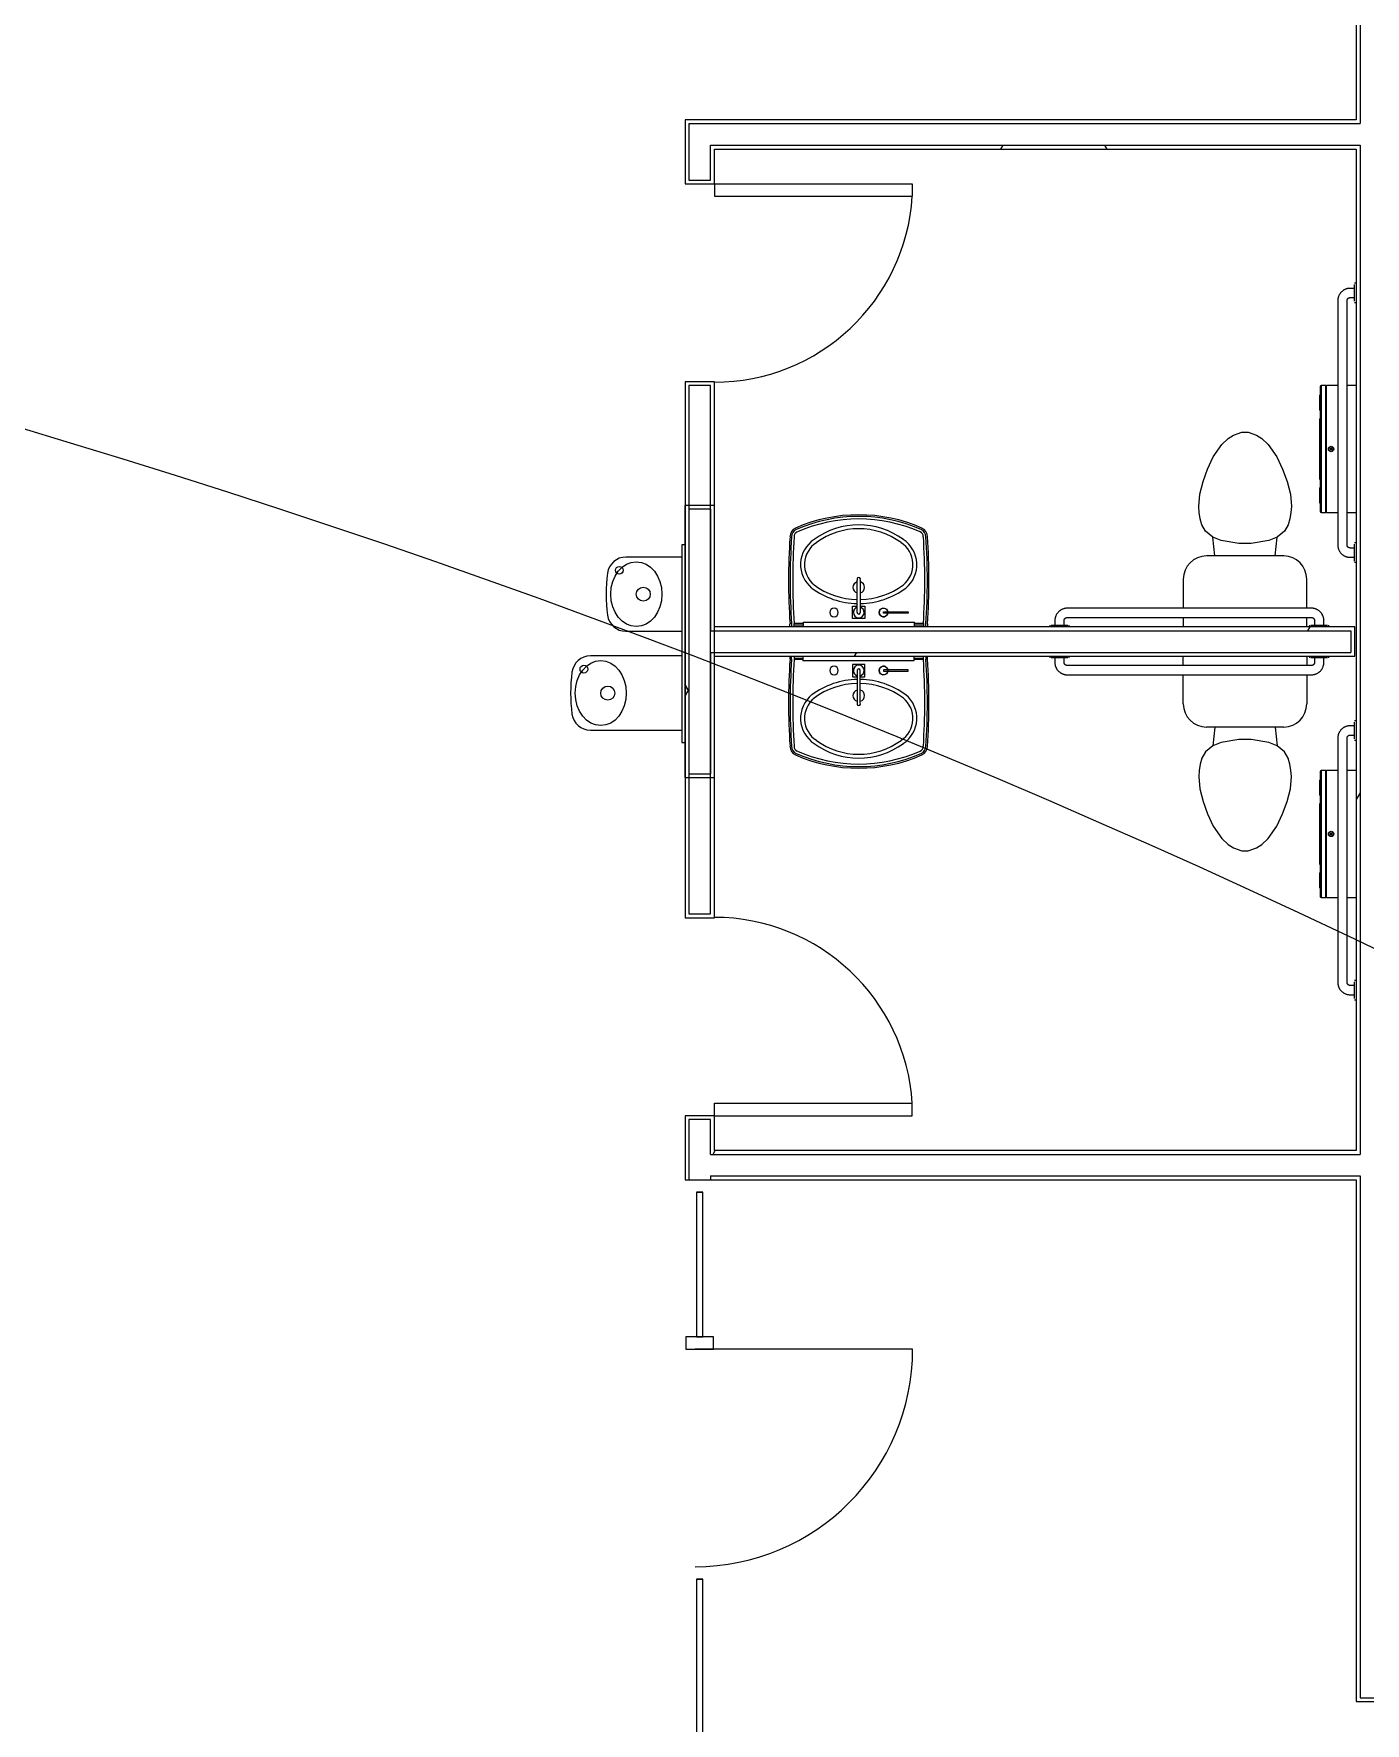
# Model space of a CAD drawing. Header units: inches. Extents: x 20008 to 27263, y -26025 to -19005.
# Drawn here: x 24027.6 to 24243, y -22775.6 to -22502.3 of the extents above; entities that cross this region are included whole.
import ezdxf

# ---------------------------------------------------------------- set-up
doc = ezdxf.new("R2010")
doc.units = ezdxf.units.IN
doc.header["$MEASUREMENT"] = 0
for name, color, linetype, lineweight in [('A-DOOR', 31, 'Continuous', 9), ('A-GLAZ-CURT', 52, 'Continuous', 9), ('A-GLAZ-CWMG', 51, 'Continuous', 9), ('A-WALL', 113, 'Continuous', 9), ('A-WALL-PATT', 111, 'Continuous', 25), ('G-ANNO-TEXT', 231, 'Continuous', 9), ('I-WALL', 2, 'Continuous', 9), ('P-SANR-FIXT', 6, 'Continuous', 9), ('Q-SPCQ', 91, 'Continuous', 9)]:
    doc.layers.add(name, color=color, linetype=linetype, lineweight=lineweight)
pattern_1 = [(0, (0, 0), (81.92, 20.48), [3.379, -58.061, 3.379, -58.061, -327.68]), (0, (0, 0), (81.92, 20.48), [-122.88, 3.379, -119.501, 3.379, -58.061, -143.36]), (0, (0, 0), (81.92, 20.48), [-307.2, 3.379, -37.581, 3.379, -99.021]), (120, (30.72, 10.24), (-58.6962, 60.704801), [3.379, -58.061, 3.379, -58.061, -327.68]), (120, (30.72, 10.24), (-58.6962, 60.704801), [-122.88, 3.379, -119.501, 3.379, -58.061, -143.36]), (120, (30.72, 10.24), (-58.6962, 60.704801), [-307.2, 3.379, -37.581, 3.379, -99.021]), (240, (40.96, 51.2), (-23.2238, -81.184801), [3.379, -58.061, 3.379, -58.061, -327.68]), (240, (40.96, 51.2), (-23.2238, -81.184801), [-122.88, 3.379, -119.501, 3.379, -58.061, -143.36]), (240, (40.96, 51.2), (-23.2238, -81.184801), [-307.2, 3.379, -37.581, 3.379, -99.021])]

# ---------------------------------------------------------------- blocks, each defined once
blk = doc.blocks.new('Toilet-Domestic-3D - Toilet-Domestic-3D-3240-Site Plan - Phase 1')
at = {"layer": 'P-SANR-FIXT', "color": 7}
for p, q in [((-9.98, 17.95), (-9.98, 19.48)), ((9.98, 19.48), (9.98, 17.98)), ((-9.98, 11.75), (-9.98, 16.5)), ((9.98, 16.48), (9.98, 11.75)), ((6.25, 8.02), (-6.25, 8.02)), ((-4.86, 8.02), (-5.21, 5)), ((-3.84, 5.5), (-5.21, 5)), ((-1, 6), (-3.84, 5.5)), ((1, 6), (-1, 6)), ((3.84, 5.5), (1, 6)), ((5.21, 5), (3.84, 5.5)), ((4.86, 8.02), (5.21, 5)), ((-6.97, 3), (-7.24, 2)), ((-6.4, 4), (-6.97, 3)), ((-5.21, 5), (-6.4, 4)), ((6.4, 4), (5.21, 5)), ((6.97, 3), (6.4, 4)), ((7.24, 2), (6.97, 3)), ((-7.41, 1), (-7.5, 0)), ((-7.5, 0), (-7.33, -1.99)), ((-7.24, 2), (-7.41, 1)), ((7.41, 1), (7.24, 2)), ((7.33, -1.99), (7.5, 0)), ((7.5, 0), (7.41, 1)), ((-7.33, -1.99), (-6.79, -4)), ((6.79, -4), (7.33, -1.99)), ((-6.79, -4), (-6.06, -6)), ((6.06, -6), (6.79, -4)), ((-6.06, -6), (-5.13, -8)), ((-5.13, -8), (-3.74, -10)), ((3.74, -10), (5.13, -8)), ((5.13, -8), (6.06, -6)), ((-3.74, -10), (-2.74, -11)), ((2.74, -11), (3.74, -10)), ((-2.74, -11), (-1.87, -11.5)), ((-1.87, -11.5), (-0.5, -12)), ((-0.5, -12), (0.5, -12)), ((0.5, -12), (1.87, -11.5)), ((1.87, -11.5), (2.74, -11))]:
    blk.add_line(p, q, dxfattribs=at)
for centre, start, end in [((-6.25, 11.75), 180, 270), ((6.25, 11.75), 270, 360)]:
    blk.add_arc(centre, 3.73, start, end, dxfattribs=at)
blk = doc.blocks.new('Sink-Bathroom-Kohler-Pinoir-2035-8 - Vitreous_China-0-White-3242-Site Plan - Phase 1')
at = {"layer": 'P-SANR-FIXT', "color": 7}
for p, q in [((24149.93, -22602.99), (24149.93, -22603.49)), ((24150.18, -22603.5), (24150.18, -22602.99)), ((24150.6, -22602.99), (24150.6, -22603.51)), ((24150.6, -22603.32), (24152.03, -22603.33)), ((24170.03, -22603.33), (24171.5, -22603.32)), ((24171.5, -22603.51), (24171.5, -22602.99)), ((24171.91, -22602.99), (24171.91, -22603.5)), ((24172.17, -22603.49), (24172.17, -22602.99)), ((24152.03, -22603.51), (24150.6, -22603.51)), ((24171.5, -22603.51), (24170.03, -22603.51))]:
    blk.add_line(p, q, dxfattribs=at)
for centre, radius, start, end in [((24256.28, -22610.52), 106.58, 176.2165, 183.7817), ((24256.28, -22610.52), 106.33, 176.2119, 183.7865), ((24256.28, -22610.52), 105.91, 176.2045, 183.7955), ((24157.05, -22605.31), 0.692, 0, 180), ((24157.05, -22605.31), 0.692, 180, 0), ((24165.05, -22605.3), 0.69, 15.7312, 180), ((24165.05, -22605.3), 0.69, 180, 343.1225), ((24065.82, -22610.52), 105.91, 356.2045, 3.7955), ((24065.82, -22610.52), 106.33, 356.2146, 3.7881), ((24065.82, -22610.52), 106.58, 356.22, 3.7835), ((24161.05, -22619.57), 12.82, 91.1366, 126.4275), ((24161.05, -22619.57), 12.18, 91.1957, 126.3492), ((24161.05, -22609.37), 0.934, 106.0546, 180), ((24161.05, -22619.57), 12.82, 53.5725, 88.8634), ((24161.05, -22619.57), 12.18, 53.6508, 88.8043), ((24161.05, -22609.37), 0.934, 0, 73.9454), ((24156.54, -22613.04), 4.9, 129.3634, 236.4486), ((24156.54, -22613.04), 4.26, 129.5775, 236.6442), ((24161.05, -22609.37), 0.934, 180, 253.9454), ((24161.05, -22609.37), 0.934, 286.0546, 0), ((24165.55, -22613.04), 4.26, 303.3558, 50.4225), ((24165.55, -22613.04), 4.9, 303.5514, 50.6366), ((24161.05, -22607.28), 11.57, 233.6931, 306.3069), ((24151.47, -22617.55), 1.54, 179.9655, 246.0395), ((24151.47, -22617.55), 1.29, 179.6035, 246.0123), ((24151.47, -22617.55), 0.875, 178.7073, 245.9447), ((24161.05, -22595.69), 25.41, 246.3258, 293.6698), ((24161.05, -22595.69), 25.15, 246.3274, 293.6698), ((24161.05, -22595.69), 24.74, 246.3302, 293.6698), ((24161.05, -22607.28), 12.2, 233.7683, 306.2317), ((24170.63, -22617.56), 0.862, 293.6698, 1.9217), ((24170.63, -22617.56), 1.28, 293.6698, 0.9035), ((24170.63, -22617.56), 1.53, 293.6698, 0.4943)]:
    blk.add_arc(centre, radius, start, end, dxfattribs=at)
blk = doc.blocks.new('Drinking_Fountain-Haws_Corporation-Wall_Mounted_1119 - 1119-355849-Site Plan - Phase 1')
at = {"layer": 'P-SANR-FIXT', "color": 7}
for p, q in [((13.07, 19.5), (13.07, 4.7)), ((25.07, 4.7), (25.07, 19.5)), ((29.07, 13.75), (29.07, 4.7)), ((41.07, 4.7), (41.07, 13.75)), ((43.07, 4.7), (11.07, 4.7)), ((11.07, 4.7), (11.07, 4.2)), ((43.07, 4.2), (43.07, 4.7))]:
    blk.add_line(p, q, dxfattribs=at)
for centre, radius in [((22.94, 20.55), 0.625), ((19.07, 16.69), 1.13), ((38.94, 14.82), 0.625), ((35.07, 10.94), 1.13)]:
    blk.add_circle(centre, radius, dxfattribs=at)
for centre, radius, start, end in [((16.07, 19.5), 3, 97.5776, 180), ((19.07, -3.05), 25.75, 82.4224, 97.5776), ((22.07, 19.5), 3, 360, 82.4224), ((32.07, 13.75), 3, 97.5776, 180), ((35.07, -8.8), 25.75, 82.4224, 97.5776), ((38.07, 13.75), 3, 360, 82.4224)]:
    blk.add_arc(centre, radius, start, end, dxfattribs=at)
for centre, ratio in [((19.07, 17.82), 0.786373), ((35.07, 12.07), 0.786365)]:
    blk.add_ellipse(centre, major_axis=(-5.25, 0), ratio=ratio, dxfattribs=at)
blk = doc.blocks.new('Toilet-Domestic-3D - Toilet-Domestic-3D-V40-Site Plan - Phase 1')
at = {"layer": 'P-SANR-FIXT', "color": 7}
for p, q in [((-3.74, 10), (-2.74, 11)), ((-2.74, 11), (-1.87, 11.5)), ((-1.87, 11.5), (-0.5, 12)), ((-0.5, 12), (0.5, 12)), ((0.5, 12), (1.87, 11.5)), ((1.87, 11.5), (2.74, 11)), ((2.74, 11), (3.74, 10)), ((-5.13, 8), (-3.74, 10)), ((3.74, 10), (5.13, 8)), ((-6.79, 4), (-6.06, 6)), ((-6.06, 6), (-5.13, 8)), ((5.13, 8), (6.06, 6)), ((6.06, 6), (6.79, 4)), ((-7.33, 1.99), (-6.79, 4)), ((6.79, 4), (7.33, 1.99)), ((-7.5, 0), (-7.33, 1.99)), ((7.33, 1.99), (7.5, 0)), ((-7.41, -1), (-7.5, 0)), ((-7.24, -2), (-7.41, -1)), ((-6.97, -3), (-7.24, -2)), ((7.24, -2), (6.97, -3)), ((7.41, -1), (7.24, -2)), ((7.5, 0), (7.41, -1)), ((-6.4, -4), (-6.97, -3)), ((-5.21, -5), (-6.4, -4)), ((-3.84, -5.5), (-5.21, -5)), ((-4.86, -8.02), (-5.21, -5)), ((5.21, -5), (3.84, -5.5)), ((4.86, -8.02), (5.21, -5)), ((6.4, -4), (5.21, -5)), ((6.97, -3), (6.4, -4)), ((6.25, -8.02), (-6.25, -8.02)), ((-1, -6), (-3.84, -5.5)), ((1, -6), (-1, -6)), ((3.84, -5.5), (1, -6)), ((-9.98, -11.75), (-9.98, -16.5)), ((9.98, -16.48), (9.98, -11.75)), ((-9.98, -17.95), (-9.98, -19.48)), ((9.98, -19.48), (9.98, -17.98))]:
    blk.add_line(p, q, dxfattribs=at)
for centre, start, end in [((-6.25, -11.75), 90, 180), ((6.25, -11.75), 0, 90)]:
    blk.add_arc(centre, 3.73, start, end, dxfattribs=at)
blk = doc.blocks.new('Sink-Bathroom-Kohler-Pinoir-2035-8 - Vitreous_China-0-White-11071-Site Plan - Phase 1')
at = {"layer": 'P-SANR-FIXT', "color": 7}
for p, q in [((24149.93, -22598.24), (24149.93, -22597.74)), ((24150.18, -22597.73), (24150.18, -22598.24)), ((24150.6, -22598.24), (24150.6, -22597.72)), ((24152.03, -22597.72), (24150.6, -22597.72)), ((24150.6, -22597.91), (24152.03, -22597.91)), ((24171.5, -22597.72), (24170.03, -22597.72)), ((24170.03, -22597.91), (24171.5, -22597.91)), ((24171.5, -22597.72), (24171.5, -22598.24)), ((24171.91, -22598.24), (24171.91, -22597.73)), ((24172.17, -22597.74), (24172.17, -22598.24))]:
    blk.add_line(p, q, dxfattribs=at)
for centre, radius, start, end in [((24161.05, -22605.54), 25.41, 66.3302, 113.6742), ((24161.05, -22605.54), 25.15, 66.3302, 113.6726), ((24161.05, -22605.54), 24.74, 66.3302, 113.6698), ((24256.28, -22590.71), 106.58, 176.2183, 183.7835), ((24151.47, -22583.68), 1.54, 113.9605, 180.0345), ((24256.28, -22590.71), 106.33, 176.2135, 183.7881), ((24151.47, -22583.68), 1.29, 113.9877, 180.3965), ((24256.28, -22590.71), 105.91, 176.2045, 183.7955), ((24151.47, -22583.68), 0.875, 114.0553, 181.2927), ((24156.54, -22588.19), 4.9, 123.5514, 230.6366), ((24161.05, -22593.95), 12.2, 53.7683, 126.2317), ((24161.05, -22593.95), 11.57, 53.6931, 126.3069), ((24165.55, -22588.19), 4.9, 309.3634, 56.4486), ((24170.63, -22583.67), 0.862, 358.0783, 66.3302), ((24170.63, -22583.67), 1.28, 359.0965, 66.3302), ((24170.63, -22583.67), 1.53, 359.5057, 66.3302), ((24065.82, -22590.71), 105.91, 356.2045, 3.7955), ((24065.82, -22590.71), 106.33, 356.2119, 3.7854), ((24065.82, -22590.71), 106.58, 356.2165, 3.78), ((24156.54, -22588.19), 4.26, 123.3558, 230.4225), ((24165.55, -22588.19), 4.26, 309.5775, 56.6442), ((24161.05, -22581.66), 12.82, 233.5725, 268.8634), ((24161.05, -22581.66), 12.18, 233.6508, 268.8043), ((24161.05, -22591.87), 0.934, 106.0546, 180), ((24161.05, -22591.87), 0.934, 180, 253.9454), ((24161.05, -22591.87), 0.934, 0, 73.9454), ((24161.05, -22581.66), 12.18, 271.1957, 306.3492), ((24161.05, -22591.87), 0.934, 286.0546, 0), ((24161.05, -22581.66), 12.82, 271.1366, 306.4275), ((24157.05, -22595.92), 0.692, 0, 180), ((24157.05, -22595.92), 0.692, 180, 0), ((24165.05, -22595.93), 0.69, 16.8775, 180), ((24165.05, -22595.93), 0.69, 180, 344.2688)]:
    blk.add_arc(centre, radius, start, end, dxfattribs=at)
blk = doc.blocks.new('817_Grab_Bars - 8170-001420-V43-Site Plan - Phase 1')
at = {"layer": 'Q-SPCQ', "color": 7}
for p, q in [((25445.95, -22631.3), (25445.95, -22631.58)), ((25447.52, -22631.58), (25446.16, -22631.58)), ((25446.77, -22631.58), (25446.77, -22632.3)), ((25448.87, -22631.58), (25447.52, -22631.58)), ((25448.27, -22632.3), (25448.27, -22631.58)), ((25488.27, -22632.8), (25448.77, -22632.8)), ((25449.08, -22631.58), (25449.08, -22631.3)), ((25487.95, -22631.3), (25487.95, -22631.58)), ((25489.52, -22631.58), (25488.16, -22631.58)), ((25488.77, -22631.58), (25488.77, -22632.3)), ((25490.87, -22631.58), (25489.52, -22631.58)), ((25490.27, -22632.3), (25490.27, -22631.58)), ((25491.08, -22631.58), (25491.08, -22631.3)), ((25448.77, -22634.3), (25488.27, -22634.3))]:
    blk.add_line(p, q, dxfattribs=at)
at = {"layer": 'Q-SPCQ', "color": 7, "flags": 128}
for points in [[(25446.77, -22632.3), (25446.77, -22632.38), (25446.77, -22632.46), (25446.78, -22632.54), (25446.79, -22632.62), (25446.81, -22632.7), (25446.82, -22632.78), (25446.84, -22632.86), (25446.87, -22632.93), (25446.89, -22633.01), (25446.92, -22633.08), (25446.96, -22633.15), (25446.99, -22633.23), (25447.03, -22633.3), (25447.07, -22633.37), (25447.11, -22633.43), (25447.16, -22633.5), (25447.21, -22633.56), (25447.26, -22633.62), (25447.32, -22633.68), (25447.37, -22633.74), (25447.43, -22633.79), (25447.49, -22633.84), (25447.55, -22633.89), (25447.62, -22633.94), (25447.68, -22633.99), (25447.75, -22634.03), (25447.82, -22634.07), (25447.89, -22634.1), (25447.97, -22634.14), (25448.04, -22634.17), (25448.12, -22634.19), (25448.19, -22634.22), (25448.27, -22634.24), (25448.35, -22634.26), (25448.43, -22634.27), (25448.5, -22634.29), (25448.58, -22634.29), (25448.66, -22634.3), (25448.74, -22634.3), (25448.77, -22634.3)], [(25448.77, -22632.8), (25448.75, -22632.8), (25448.73, -22632.8), (25448.71, -22632.8), (25448.69, -22632.8), (25448.67, -22632.79), (25448.65, -22632.79), (25448.63, -22632.78), (25448.61, -22632.78), (25448.59, -22632.77), (25448.57, -22632.76), (25448.55, -22632.76), (25448.53, -22632.75), (25448.52, -22632.74), (25448.5, -22632.73), (25448.48, -22632.72), (25448.47, -22632.7), (25448.45, -22632.69), (25448.44, -22632.68), (25448.42, -22632.67), (25448.41, -22632.65), (25448.39, -22632.64), (25448.38, -22632.62), (25448.37, -22632.61), (25448.36, -22632.59), (25448.34, -22632.57), (25448.33, -22632.56), (25448.32, -22632.54), (25448.32, -22632.52), (25448.31, -22632.5), (25448.3, -22632.48), (25448.29, -22632.47), (25448.29, -22632.45), (25448.28, -22632.43), (25448.28, -22632.41), (25448.27, -22632.39), (25448.27, -22632.37), (25448.27, -22632.35), (25448.27, -22632.33), (25448.27, -22632.31), (25448.27, -22632.3)], [(25488.27, -22634.3), (25488.35, -22634.3), (25488.43, -22634.3), (25488.5, -22634.29), (25488.58, -22634.28), (25488.66, -22634.26), (25488.74, -22634.25), (25488.82, -22634.22), (25488.89, -22634.2), (25488.97, -22634.17), (25489.04, -22634.14), (25489.12, -22634.11), (25489.19, -22634.08), (25489.26, -22634.04), (25489.33, -22634), (25489.39, -22633.95), (25489.46, -22633.91), (25489.52, -22633.86), (25489.58, -22633.81), (25489.64, -22633.75), (25489.7, -22633.7), (25489.75, -22633.64), (25489.81, -22633.58), (25489.86, -22633.51), (25489.9, -22633.45), (25489.95, -22633.38), (25489.99, -22633.32), (25490.03, -22633.25), (25490.07, -22633.17), (25490.1, -22633.1), (25490.13, -22633.03), (25490.16, -22632.95), (25490.18, -22632.88), (25490.2, -22632.8), (25490.22, -22632.72), (25490.24, -22632.64), (25490.25, -22632.56), (25490.26, -22632.48), (25490.26, -22632.4), (25490.27, -22632.32), (25490.27, -22632.3)], [(25488.77, -22632.3), (25488.76, -22632.32), (25488.76, -22632.34), (25488.76, -22632.36), (25488.76, -22632.38), (25488.76, -22632.4), (25488.75, -22632.42), (25488.75, -22632.44), (25488.74, -22632.46), (25488.73, -22632.48), (25488.73, -22632.5), (25488.72, -22632.52), (25488.71, -22632.53), (25488.7, -22632.55), (25488.69, -22632.57), (25488.68, -22632.59), (25488.67, -22632.6), (25488.65, -22632.62), (25488.64, -22632.63), (25488.63, -22632.65), (25488.61, -22632.66), (25488.6, -22632.68), (25488.58, -22632.69), (25488.57, -22632.7), (25488.55, -22632.71), (25488.54, -22632.72), (25488.52, -22632.73), (25488.5, -22632.74), (25488.48, -22632.75), (25488.46, -22632.76), (25488.45, -22632.77), (25488.43, -22632.78), (25488.41, -22632.78), (25488.39, -22632.79), (25488.37, -22632.79), (25488.35, -22632.8), (25488.33, -22632.8), (25488.31, -22632.8), (25488.29, -22632.8), (25488.27, -22632.8), (25488.27, -22632.8)]]:
    blk.add_lwpolyline(points, dxfattribs=at)
blk = doc.blocks.new('817_Grab_Bars - 8170-001420-V44-Site Plan - Phase 1')
at = {"layer": 'Q-SPCQ', "color": 7}
for p, q in [((25534.45, -22557.3), (25534.45, -22557.58)), ((25536.02, -22557.58), (25534.66, -22557.58)), ((25535.27, -22557.58), (25535.27, -22558.3)), ((25537.37, -22557.58), (25536.02, -22557.58)), ((25536.77, -22558.3), (25536.77, -22557.58)), ((25576.77, -22558.8), (25537.27, -22558.8)), ((25537.58, -22557.58), (25537.58, -22557.3)), ((25576.45, -22557.3), (25576.45, -22557.58)), ((25578.02, -22557.58), (25576.66, -22557.58)), ((25577.27, -22557.58), (25577.27, -22558.3)), ((25579.37, -22557.58), (25578.02, -22557.58)), ((25578.77, -22558.3), (25578.77, -22557.58)), ((25579.58, -22557.58), (25579.58, -22557.3)), ((25537.27, -22560.3), (25576.77, -22560.3))]:
    blk.add_line(p, q, dxfattribs=at)
at = {"layer": 'Q-SPCQ', "color": 7, "flags": 128}
for points in [[(25535.27, -22558.3), (25535.27, -22558.38), (25535.27, -22558.46), (25535.28, -22558.54), (25535.29, -22558.62), (25535.31, -22558.7), (25535.32, -22558.78), (25535.34, -22558.86), (25535.37, -22558.93), (25535.39, -22559.01), (25535.42, -22559.08), (25535.46, -22559.15), (25535.49, -22559.23), (25535.53, -22559.3), (25535.57, -22559.37), (25535.61, -22559.43), (25535.66, -22559.5), (25535.71, -22559.56), (25535.76, -22559.62), (25535.82, -22559.68), (25535.87, -22559.74), (25535.93, -22559.79), (25535.99, -22559.84), (25536.05, -22559.89), (25536.12, -22559.94), (25536.18, -22559.99), (25536.25, -22560.03), (25536.32, -22560.07), (25536.39, -22560.1), (25536.47, -22560.14), (25536.54, -22560.17), (25536.62, -22560.19), (25536.69, -22560.22), (25536.77, -22560.24), (25536.85, -22560.26), (25536.93, -22560.27), (25537, -22560.29), (25537.08, -22560.29), (25537.16, -22560.3), (25537.24, -22560.3), (25537.27, -22560.3)], [(25537.27, -22558.8), (25537.25, -22558.8), (25537.23, -22558.8), (25537.21, -22558.8), (25537.19, -22558.8), (25537.17, -22558.79), (25537.15, -22558.79), (25537.13, -22558.78), (25537.11, -22558.78), (25537.09, -22558.77), (25537.07, -22558.76), (25537.05, -22558.76), (25537.03, -22558.75), (25537.02, -22558.74), (25537, -22558.73), (25536.98, -22558.72), (25536.97, -22558.7), (25536.95, -22558.69), (25536.94, -22558.68), (25536.92, -22558.67), (25536.91, -22558.65), (25536.89, -22558.64), (25536.88, -22558.62), (25536.87, -22558.61), (25536.86, -22558.59), (25536.84, -22558.57), (25536.83, -22558.56), (25536.82, -22558.54), (25536.82, -22558.52), (25536.81, -22558.5), (25536.8, -22558.48), (25536.79, -22558.47), (25536.79, -22558.45), (25536.78, -22558.43), (25536.78, -22558.41), (25536.77, -22558.39), (25536.77, -22558.37), (25536.77, -22558.35), (25536.77, -22558.33), (25536.77, -22558.31), (25536.77, -22558.3)], [(25576.77, -22560.3), (25576.85, -22560.3), (25576.93, -22560.3), (25577, -22560.29), (25577.08, -22560.28), (25577.16, -22560.26), (25577.24, -22560.25), (25577.32, -22560.22), (25577.39, -22560.2), (25577.47, -22560.17), (25577.54, -22560.14), (25577.62, -22560.11), (25577.69, -22560.08), (25577.76, -22560.04), (25577.83, -22560), (25577.89, -22559.95), (25577.96, -22559.91), (25578.02, -22559.86), (25578.08, -22559.81), (25578.14, -22559.75), (25578.2, -22559.7), (25578.25, -22559.64), (25578.31, -22559.58), (25578.36, -22559.51), (25578.4, -22559.45), (25578.45, -22559.38), (25578.49, -22559.32), (25578.53, -22559.25), (25578.57, -22559.17), (25578.6, -22559.1), (25578.63, -22559.03), (25578.66, -22558.95), (25578.68, -22558.88), (25578.7, -22558.8), (25578.72, -22558.72), (25578.74, -22558.64), (25578.75, -22558.56), (25578.76, -22558.48), (25578.76, -22558.4), (25578.77, -22558.32), (25578.77, -22558.3)], [(25577.27, -22558.3), (25577.26, -22558.32), (25577.26, -22558.34), (25577.26, -22558.36), (25577.26, -22558.38), (25577.26, -22558.4), (25577.25, -22558.42), (25577.25, -22558.44), (25577.24, -22558.46), (25577.23, -22558.48), (25577.23, -22558.5), (25577.22, -22558.52), (25577.21, -22558.53), (25577.2, -22558.55), (25577.19, -22558.57), (25577.18, -22558.59), (25577.17, -22558.6), (25577.15, -22558.62), (25577.14, -22558.63), (25577.13, -22558.65), (25577.11, -22558.66), (25577.1, -22558.68), (25577.08, -22558.69), (25577.07, -22558.7), (25577.05, -22558.71), (25577.04, -22558.72), (25577.02, -22558.73), (25577, -22558.74), (25576.98, -22558.75), (25576.96, -22558.76), (25576.95, -22558.77), (25576.93, -22558.78), (25576.91, -22558.78), (25576.89, -22558.79), (25576.87, -22558.79), (25576.85, -22558.8), (25576.83, -22558.8), (25576.81, -22558.8), (25576.79, -22558.8), (25576.77, -22558.8), (25576.77, -22558.8)]]:
    blk.add_lwpolyline(points, dxfattribs=at)
blk = doc.blocks.new('Dispenser-Toilet_Tissue-Frost_Products_LTD_-Jumbo-169 - Steel-Brushed-Stainless_Steel-V57-Site Plan - Phase 1')
at = {"layer": 'Q-SPCQ', "color": 10, "lineweight": 13}
for p, q in [((24235.66, -22559.4), (24235.66, -22560.75)), ((24235.82, -22559.24), (24235.82, -22579.74)), ((24236.58, -22559.24), (24235.82, -22559.24)), ((24236.58, -22559.3), (24236.58, -22559.24)), ((24236.58, -22579.68), (24236.58, -22559.3)), ((24236.62, -22559.3), (24236.58, -22559.3)), ((24236.62, -22559.3), (24236.62, -22579.68)), ((24236.68, -22579.74), (24236.68, -22559.24)), ((24238.54, -22559.24), (24236.68, -22559.24)), ((24241.52, -22559.24), (24239.99, -22559.24)), ((24235.56, -22560.91), (24235.56, -22563.08)), ((24235.66, -22560.75), (24235.66, -22578.23)), ((24235.56, -22564.74), (24235.56, -22574.24)), ((24235.66, -22563.24), (24235.66, -22564.55)), ((24237.28, -22569.45), (24237.28, -22569.53)), ((24237.61, -22569.45), (24237.28, -22569.45)), ((24237.28, -22569.53), (24237.61, -22569.53)), ((24237.61, -22569.53), (24237.61, -22569.45)), ((24235.56, -22575.89), (24235.56, -22578.07)), ((24235.66, -22574.43), (24235.66, -22575.73)), ((24235.66, -22578.23), (24235.66, -22579.58)), ((24235.82, -22579.74), (24236.58, -22579.74)), ((24236.58, -22579.74), (24236.58, -22579.68)), ((24236.58, -22579.68), (24236.62, -22579.68)), ((24236.68, -22579.74), (24238.55, -22579.74)), ((24239.99, -22579.74), (24241.52, -22579.74))]:
    blk.add_line(p, q, dxfattribs=at)
for radius in [0.438, 0.357]:
    blk.add_circle((24237.43, -22569.49), radius, dxfattribs=at)
for centre, radius, start, end in [((24235.82, -22559.4), 0.16, 90, 179.0019), ((24236.68, -22559.3), 0.0601, 90, 177.3185), ((24235.74, -22560.91), 0.18, 116.3878, 180), ((24235.67, -22562.47), 0.118, 97.6431, 169.1884), ((24235.71, -22562.46), 0.151, 182.679, 250.3653), ((24235.74, -22562.49), 0.18, 180, 243.6084), ((24235.71, -22562.49), 0.151, 183.1667, 250.3726), ((24235.67, -22563.07), 0.119, 98.4805, 169.9599), ((24235.71, -22563.06), 0.151, 182.679, 250.3659), ((24235.71, -22563.07), 0.151, 182.679, 250.3659), ((24235.74, -22563.08), 0.18, 180, 243.6122), ((24235.78, -22564.74), 0.22, 123.0557, 180), ((24235.78, -22574.24), 0.22, 180, 236.9443), ((24235.74, -22575.89), 0.18, 116.3878, 180), ((24235.71, -22575.9), 0.151, 109.6341, 177.321), ((24235.71, -22575.91), 0.151, 109.6341, 177.321), ((24235.67, -22575.91), 0.119, 190.0401, 261.5195), ((24235.74, -22576.48), 0.18, 116.3878, 180), ((24235.71, -22576.49), 0.151, 109.6341, 176.8331), ((24235.71, -22576.52), 0.151, 109.6341, 177.321), ((24235.67, -22576.51), 0.118, 190.8116, 262.3569), ((24235.74, -22578.07), 0.18, 180, 243.6122), ((24235.82, -22579.58), 0.16, 180, 270), ((24236.68, -22579.68), 0.06, 180, 270)]:
    blk.add_arc(centre, radius, start, end, dxfattribs=at)
blk = doc.blocks.new('Dispenser-Toilet_Tissue-Frost_Products_LTD_-Jumbo-169 - Steel-Brushed-Stainless_Steel-V48-Site Plan - Phase 1')
at = {"layer": 'Q-SPCQ', "color": 10, "lineweight": 13}
for p, q in [((25542.52, -22557.3), (25542.52, -22558.84)), ((25563.01, -22558.83), (25563.01, -22557.3)), ((25542.52, -22560.28), (25542.52, -22562.14)), ((25563.01, -22562.14), (25542.52, -22562.14)), ((25542.57, -22562.23), (25542.52, -22562.23)), ((25542.52, -22562.23), (25542.52, -22563)), ((25542.57, -22562.2), (25562.95, -22562.2)), ((25542.57, -22562.2), (25542.57, -22562.23)), ((25562.95, -22562.23), (25542.57, -22562.23)), ((25552.72, -22561.21), (25552.72, -22561.54)), ((25552.81, -22561.21), (25552.72, -22561.21)), ((25552.72, -22561.54), (25552.81, -22561.54)), ((25552.81, -22561.54), (25552.81, -22561.21)), ((25562.95, -22562.23), (25562.95, -22562.2)), ((25563.01, -22562.23), (25562.95, -22562.23)), ((25563.01, -22562.14), (25563.01, -22560.28)), ((25563.01, -22563), (25563.01, -22562.23)), ((25542.52, -22563), (25563.01, -22563)), ((25542.67, -22563.16), (25544.03, -22563.16)), ((25544.03, -22563.16), (25561.5, -22563.16)), ((25544.19, -22563.26), (25546.36, -22563.26)), ((25546.52, -22563.16), (25547.83, -22563.16)), ((25548.01, -22563.26), (25557.52, -22563.26)), ((25557.7, -22563.16), (25559.01, -22563.16)), ((25559.17, -22563.26), (25561.34, -22563.26)), ((25561.5, -22563.16), (25562.85, -22563.16))]:
    blk.add_line(p, q, dxfattribs=at)
for radius in [0.438, 0.358]:
    blk.add_circle((25552.76, -22561.38), radius, dxfattribs=at)
for centre, radius, start, end in [((25542.58, -22562.14), 0.0601, 180, 267.3185), ((25562.95, -22562.14), 0.06, 270, 0), ((25542.68, -22563), 0.16, 180, 269.0019), ((25544.19, -22563.08), 0.18, 206.3878, 270), ((25545.74, -22563.15), 0.118, 187.6431, 259.1884), ((25545.74, -22563.11), 0.151, 272.679, 340.3653), ((25545.77, -22563.08), 0.18, 270, 333.6084), ((25545.76, -22563.11), 0.151, 273.1667, 340.3726), ((25546.34, -22563.15), 0.119, 188.4805, 259.9599), ((25546.34, -22563.11), 0.151, 272.679, 340.3659), ((25546.35, -22563.11), 0.151, 272.679, 340.3659), ((25546.36, -22563.08), 0.18, 270, 333.6122), ((25548.01, -22563.04), 0.22, 213.0557, 270), ((25557.52, -22563.04), 0.22, 270, 326.9443), ((25559.17, -22563.08), 0.18, 206.3878, 270), ((25559.18, -22563.11), 0.151, 199.6341, 267.321), ((25559.19, -22563.11), 0.151, 199.6341, 267.321), ((25559.19, -22563.15), 0.119, 280.0401, 351.5195), ((25559.76, -22563.08), 0.18, 206.3878, 270), ((25559.77, -22563.11), 0.151, 199.6341, 266.8331), ((25559.79, -22563.11), 0.151, 199.6341, 267.321), ((25559.79, -22563.15), 0.118, 280.8116, 352.3569), ((25561.34, -22563.08), 0.18, 270, 333.6122), ((25562.85, -22563), 0.16, 270, 0)]:
    blk.add_arc(centre, radius, start, end, dxfattribs=at)
blk = doc.blocks.new('Faucet-Lavatory-Zurn-Z6920XL - Z6920-XL-ADM2-H4-162583-Site Plan - Phase 1')
at = {"layer": 'P-SANR-FIXT'}
for p, q in [((1, 1), (-1, 1)), ((-1, 1), (-1, -1)), ((-0.25, 0), (-0.25, -5.25)), ((0.25, -5.25), (0.25, 0)), ((1, -1), (1, 1)), ((8, 0.12), (4, 0.12)), ((4, 0.12), (4, -0.12)), ((8, -0.12), (8, 0.12)), ((-1, -1), (-0.25, -1)), ((0.25, -1), (1, -1)), ((4, -0.12), (8, -0.12))]:
    blk.add_line(p, q, dxfattribs=at)
blk.add_circle((4, 0), 0.719, dxfattribs=at)
for centre, radius, start, end in [((0, 0), 0.875, 0, 180), ((0, 0), 0.875, 180, 252.8571), ((0, 0), 0.25, 360, 180), ((0, 0), 0.875, 287.1429, 0), ((0, -5.37), 0.281, 152.734, 27.266)]:
    blk.add_arc(centre, radius, start, end, dxfattribs=at)
blk = doc.blocks.new('Faucet-Lavatory-Zurn-Z6920XL - Z6920-XL-ADM2-H4-162876-Site Plan - Phase 1')
at = {"layer": 'P-SANR-FIXT'}
for p, q in [((-0.25, 0), (-0.25, 5.25)), ((0.25, 5.25), (0.25, 0)), ((-1, 1), (-0.25, 1)), ((-1, -1), (-1, 1)), ((0.25, 1), (1, 1)), ((1, 1), (1, -1)), ((4, 0.12), (8, 0.12)), ((4, -0.12), (4, 0.12)), ((8, 0.12), (8, -0.12)), ((1, -1), (-1, -1)), ((8, -0.12), (4, -0.12))]:
    blk.add_line(p, q, dxfattribs=at)
blk.add_circle((4, 0), 0.719, dxfattribs=at)
for centre, radius, start, end in [((0, 5.37), 0.281, 332.734, 207.266), ((0, 0), 0.875, 107.1429, 180), ((0, 0), 0.875, 360, 72.8571), ((0, 0), 0.875, 180, 360), ((0, 0), 0.25, 180, 0)]:
    blk.add_arc(centre, radius, start, end, dxfattribs=at)
blk = doc.blocks.new('Bradley-Washroom_Accessories-Mirrors-780_Custom - Bradley-Washroom_Accessories-Mirrors-780_Custom-166799-Site Plan - Phase 1')
at = {"layer": 'Q-SPCQ', "color": 7}
for p, q in [((25235.05, -22464.68), (25253.05, -22464.68)), ((25235.05, -22464.68), (25235.05, -22465.43)), ((25253.05, -22465.43), (25235.05, -22465.43)), ((25253.05, -22465.43), (25253.05, -22464.68))]:
    blk.add_line(p, q, dxfattribs=at)
blk = doc.blocks.new('Bradley-Washroom_Accessories-Mirrors-780_Custom - Bradley-Washroom_Accessories-Mirrors-780_Custom-367187-Site Plan - Phase 1')
at = {"layer": 'Q-SPCQ', "color": 7}
for p, q in [((24152.03, -22602.99), (24170.03, -22602.99)), ((24152.03, -22602.99), (24152.03, -22603.74)), ((24170.03, -22603.74), (24170.03, -22602.99)), ((24170.03, -22603.74), (24152.03, -22603.74))]:
    blk.add_line(p, q, dxfattribs=at)
blk = doc.blocks.new('Locker Rooms and Restrooms_rvt-1-Site Plan - Phase 1')
at = {"layer": 'A-WALL-PATT', "lineweight": 9}
h = blk.add_hatch(dxfattribs=at)
h.set_pattern_fill('FP_9', style=0, pattern_type=2)
h.set_pattern_definition(pattern_1)
h.paths.add_polyline_path([(24132.95, -22622.62), (24137.08, -22622.62), (24137.08, -22621.99), (24133.58, -22621.99), (24133.58, -22579.24), (24137.08, -22579.24), (24137.08, -22578.62), (24132.95, -22578.62)], flags=0)
h = blk.add_hatch(dxfattribs=at)
h.set_pattern_fill('FP_9', style=0, pattern_type=2)
h.set_pattern_definition(pattern_1)
h.paths.add_polyline_path([(24241.27, -22598.87), (24241.27, -22598.24), (24137.7, -22598.24), (24137.7, -22598.87), (24240.64, -22598.87)], flags=0)
h = blk.add_hatch(dxfattribs=at)
h.set_pattern_fill('FP_9', style=0, pattern_type=2)
h.set_pattern_definition(pattern_1)
h.paths.add_polyline_path([(24168.86, -22602.99), (24241.27, -22602.99), (24241.27, -22598.87), (24240.64, -22598.87), (24240.64, -22602.37), (24137.7, -22602.37), (24137.7, -22602.99), (24152.03, -22602.99)], flags=0)
at = {"layer": 'A-WALL', "color": 7}
for p, q in [((24137.08, -22579.24), (24133.58, -22579.24)), ((24133.58, -22579.24), (24133.58, -22621.99)), ((24137.08, -22579.24), (24137.08, -22598.87)), ((24137.08, -22598.87), (24137.7, -22598.87)), ((24137.7, -22598.87), (24240.64, -22598.87)), ((24240.64, -22598.87), (24240.64, -22602.37)), ((24137.08, -22602.37), (24137.08, -22621.99)), ((24137.08, -22602.37), (24137.7, -22602.37)), ((24137.7, -22602.37), (24240.64, -22602.37)), ((24133.58, -22621.99), (24137.08, -22621.99))]:
    blk.add_line(p, q, dxfattribs=at)
at = {"layer": 'I-WALL', "color": 250, "lineweight": 25}
for p, q in [((24133.58, -22578.62), (24132.95, -22578.62)), ((24132.95, -22578.62), (24132.95, -22622.62)), ((24137.08, -22578.62), (24133.58, -22578.62)), ((24137.7, -22578.62), (24137.08, -22578.62)), ((24137.7, -22598.24), (24137.7, -22578.62)), ((24152.03, -22598.24), (24137.7, -22598.24)), ((24241.27, -22598.24), (24170.03, -22598.24)), ((24241.27, -22598.87), (24241.27, -22598.24)), ((24241.27, -22602.37), (24241.27, -22598.87)), ((24137.7, -22622.62), (24137.7, -22602.99)), ((24137.7, -22602.99), (24152.03, -22602.99)), ((24170.03, -22602.99), (24241.27, -22602.99)), ((24241.27, -22602.99), (24241.27, -22602.37)), ((24132.95, -22622.62), (24133.58, -22622.62)), ((24133.58, -22622.62), (24137.08, -22622.62)), ((24137.08, -22622.62), (24137.7, -22622.62))]:
    blk.add_line(p, q, dxfattribs=at)
at = {"lineweight": 9}
for name, p, rotation in [('817_Grab_Bars - 8170-001420-V44-Site Plan - Phase 1', (46798.82, 2991.77), 269.9999999999996), ('Drinking_Fountain-Haws_Corporation-Wall_Mounted_1119 - 1119-355849-Site Plan - Phase 1', (24137.15, -22628.03), 90), ('817_Grab_Bars - 8170-001420-V43-Site Plan - Phase 1', (49683.03, -45229.54), 180), ('817_Grab_Bars - 8170-001420-V44-Site Plan - Phase 1', (46798.82, 2921.02), 269.9999999999996), ('Dispenser-Toilet_Tissue-Frost_Products_LTD_-Jumbo-169 - Steel-Brushed-Stainless_Steel-V48-Site Plan - Phase 1', (46798.82, 2921.02), 269.9999999999996)]:
    blk.add_blockref(name, p, dxfattribs=dict(at, rotation=rotation))
for name, p in [('Dispenser-Toilet_Tissue-Frost_Products_LTD_-Jumbo-169 - Steel-Brushed-Stainless_Steel-V57-Site Plan - Phase 1', (0, 0)), ('Toilet-Domestic-3D - Toilet-Domestic-3D-V40-Site Plan - Phase 1', (24223.52, -22578.76)), ('Sink-Bathroom-Kohler-Pinoir-2035-8 - Vitreous_China-0-White-11071-Site Plan - Phase 1', (0, 0)), ('Faucet-Lavatory-Zurn-Z6920XL - Z6920-XL-ADM2-H4-162876-Site Plan - Phase 1', (24161.05, -22595.92)), ('Bradley-Washroom_Accessories-Mirrors-780_Custom - Bradley-Washroom_Accessories-Mirrors-780_Custom-166799-Site Plan - Phase 1', (-1083.01, -132.81)), ('Sink-Bathroom-Kohler-Pinoir-2035-8 - Vitreous_China-0-White-3242-Site Plan - Phase 1', (0, 0)), ('Bradley-Washroom_Accessories-Mirrors-780_Custom - Bradley-Washroom_Accessories-Mirrors-780_Custom-367187-Site Plan - Phase 1', (0, 0)), ('817_Grab_Bars - 8170-001420-V43-Site Plan - Phase 1', (-1254, 28.31)), ('Toilet-Domestic-3D - Toilet-Domestic-3D-3240-Site Plan - Phase 1', (24223.52, -22622.47)), ('Faucet-Lavatory-Zurn-Z6920XL - Z6920-XL-ADM2-H4-162583-Site Plan - Phase 1', (24161.05, -22605.31))]:
    blk.add_blockref(name, p, dxfattribs=at)
blk = doc.blocks.new('System Panel - INSULATED LOW-E GLAZING _SEE ELEVATIONS FOR U-FACTOR_ SHGC_ _ LT_-V73-Site Plan - Phase 1')
at = {"layer": 'A-GLAZ-CURT'}
for p, q in [((16.53125, -0.25), (-16.53125, -0.25)), ((-16.53125, -0.25), (-16.53125, -1.25)), ((-16.53125, -1.25), (-16.53125, -0.25)), ((16.53125, -0.25), (-16.53125, -0.25)), ((-16.53125, -1.25), (16.53125, -1.25)), ((-16.53125, -1.25), (16.53125, -1.25)), ((16.53125, -1.25), (16.53125, -0.25)), ((16.53125, -0.25), (16.53125, -1.25))]:
    blk.add_line(p, q, dxfattribs=at)
blk = doc.blocks.new('Door_Single_Storefront - one-1371399-Site Plan - Phase 1')
at = {"layer": 'A-DOOR'}
blk.add_line((-17.59375, 35.1875), (-17.59375, 0), dxfattribs=at)
blk.add_arc((-17.59375, 0), 35.1875, 360, 90, dxfattribs=at)
blk = doc.blocks.new('System Panel - INSULATED LOW-E GLAZING _SEE ELEVATIONS FOR U-FACTOR_ SHGC_ _ LT_-1417941-Site Plan - Phase 1')
at = {"layer": 'A-GLAZ-CURT'}
for p, q in [((11.69, -0.25), (-11.69, -0.25)), ((-11.69, -0.25), (-11.69, -1.25)), ((-11.69, -1.25), (-11.69, -0.25)), ((11.69, -0.25), (-11.69, -0.25)), ((-11.69, -1.25), (11.69, -1.25)), ((-11.69, -1.25), (11.69, -1.25)), ((11.69, -1.25), (11.69, -0.25)), ((11.69, -0.25), (11.69, -1.25))]:
    blk.add_line(p, q, dxfattribs=at)
blk = doc.blocks.new('Rectangular Mullion - Exterior 2_ x 4_5_-1115231-Site Plan - Phase 1')
at = {"layer": 'A-GLAZ-CWMG', "lineweight": 13}
for p, q in [((-1, 3), (1, 3)), ((-1, -1.5), (-1, 3)), ((1, 3), (1, -1.5)), ((1, -1.5), (-1, -1.5))]:
    blk.add_line(p, q, dxfattribs=at)
blk = doc.blocks.new('Single-Flush - 32_ x 84_-1295707-Site Plan - Phase 1')
at = {"layer": 'A-DOOR', "lineweight": 13}
for p, q in [((14, 2.37), (14, 34.38)), ((16, 34.38), (14, 34.38)), ((16, 2.37), (16, 34.38)), ((16, 2.37), (14, 2.37))]:
    blk.add_line(p, q, dxfattribs=at)
at = {"layer": 'A-DOOR'}
blk.add_arc((16, 2.37), 32.07, 93.5759, 180, dxfattribs=at)
blk = doc.blocks.new('Single-Flush - 32_ x 84_-460923-Site Plan - Phase 1')
at = {"layer": 'A-DOOR', "lineweight": 13}
for p, q in [((14, -2.37), (14, -34.38)), ((16, -2.37), (14, -2.37)), ((16, -2.37), (16, -34.38)), ((16, -34.38), (14, -34.38))]:
    blk.add_line(p, q, dxfattribs=at)
at = {"layer": 'A-DOOR'}
blk.add_arc((16, -2.37), 32.07, 180, 266.4241, dxfattribs=at)

msp = doc.modelspace()

# ---------------------------------------------------------------- hatches: boundary and pattern name
at = {"layer": 'A-WALL-PATT', "lineweight": 9}
h = msp.add_hatch(dxfattribs=at)
h.set_pattern_fill('FP_9', color=256, style=0, pattern_type=2)
h.set_pattern_definition(pattern_1)
h.paths.add_polyline_path([(24241.515225, -22516.86531), (24242.140225, -22516.86531), (24242.140225, -22367.42781), (24245.640225, -22367.42781), (24245.640225, -22366.80281), (24241.515225, -22366.80281), (24241.515225, -22516.24031)], flags=0)
h = msp.add_hatch(dxfattribs=at)
h.set_pattern_fill('FP_9', color=256, style=0, pattern_type=2)
h.set_pattern_definition(pattern_1)
h.paths.add_polyline_path([(24133.577725, -22685.30281), (24133.577725, -22677.92781), (24135.327725, -22677.92781), (24135.327725, -22677.30281), (24132.952725, -22677.30281), (24132.952725, -22685.30281)], flags=0)
h.paths.add_polyline_path([(24135.327725, -22645.30281), (24135.327725, -22644.67781), (24133.577725, -22644.67781), (24133.577725, -22559.24031), (24135.327725, -22559.24031), (24135.327725, -22558.61531), (24132.952725, -22558.61531), (24132.952725, -22645.30281)], flags=0)
h.paths.add_polyline_path([(24135.327725, -22526.61531), (24135.327725, -22525.99031), (24133.577725, -22525.99031), (24133.577725, -22516.86531), (24132.952725, -22516.86531), (24132.952725, -22526.61531)], flags=0)
h = msp.add_hatch(dxfattribs=at)
h.set_pattern_fill('FP_9', color=256, style=0, pattern_type=2)
h.set_pattern_definition(pattern_1)
h.paths.add_polyline_path([(24137.077725, -22683.55281), (24137.702725, -22683.55281), (24137.702725, -22677.30281), (24135.327725, -22677.30281), (24135.327725, -22677.92781), (24137.077725, -22677.92781)], flags=0)
h.paths.add_polyline_path([(24137.702725, -22645.30281), (24137.702725, -22558.61531), (24135.327725, -22558.61531), (24135.327725, -22559.24031), (24137.077725, -22559.24031), (24137.077725, -22644.67781), (24135.327725, -22644.67781), (24135.327725, -22645.30281)], flags=0)
h.paths.add_polyline_path([(24135.327725, -22526.61531), (24137.702725, -22526.61531), (24137.702725, -22520.99031), (24137.077725, -22520.99031), (24137.077725, -22525.99031), (24135.327725, -22525.99031)], flags=0)
h = msp.add_hatch(dxfattribs=at)
h.set_pattern_fill('FP_9', color=256, style=0, pattern_type=2)
h.set_pattern_definition(pattern_1)
h.paths.add_polyline_path([(24142.134416, -22520.99031), (24241.515225, -22520.99031), (24241.515225, -22520.36531), (24137.077725, -22520.36531), (24137.077725, -22520.99031), (24137.702725, -22520.99031)], flags=0)
h = msp.add_hatch(dxfattribs=at)
h.set_pattern_fill('FP_9', color=256, style=0, pattern_type=2)
h.set_pattern_definition(pattern_1)
h.paths.add_polyline_path([(24241.515225, -22683.55281), (24242.140225, -22683.55281), (24242.140225, -22520.36531), (24241.515225, -22520.36531), (24241.515225, -22682.92781)], flags=0)
h = msp.add_hatch(dxfattribs=at)
h.set_pattern_fill('FP_9', color=256, style=0, pattern_type=2)
h.set_pattern_definition(pattern_1)
h.paths.add_polyline_path([(24241.515225, -22683.55281), (24241.515225, -22682.92781), (24137.702725, -22682.92781), (24137.702725, -22683.55281), (24142.134416, -22683.55281)], flags=0)

# ---------------------------------------------------------------- linework, layer by layer
at = {"layer": 'A-WALL'}
for p, q in [((24242.140225, -22367.42781), (24242.140225, -22516.86531)), ((24133.577725, -22516.86531), (24242.140225, -22516.86531)), ((24133.577725, -22516.86531), (24133.577725, -22525.99031)), ((24137.077725, -22520.36531), (24242.140225, -22520.36531)), ((24137.077725, -22525.99031), (24137.077725, -22520.36531)), ((24242.140225, -22520.36531), (24242.140225, -22683.55281)), ((24133.577725, -22525.99031), (24137.077725, -22525.99031)), ((24137.077725, -22559.24031), (24133.577725, -22559.24031)), ((24133.577725, -22559.24031), (24133.577725, -22644.67781)), ((24137.077725, -22644.67781), (24137.077725, -22559.24031)), ((24133.577725, -22644.67781), (24137.077725, -22644.67781)), ((24137.077725, -22677.92781), (24133.577725, -22677.92781)), ((24133.577725, -22677.92781), (24133.577725, -22687.67781)), ((24137.077725, -22683.55281), (24137.077725, -22677.92781)), ((24137.077725, -22683.55281), (24242.140225, -22683.55281)), ((24137.077725, -22687.05281), (24242.140225, -22687.05281)), ((24137.077725, -22687.05281), (24137.077725, -22687.67781)), ((24242.140225, -22687.05281), (24242.140225, -22771.42781)), ((24242.140225, -22771.42781), (24245.640225, -22771.42781))]:
    msp.add_line(p, q, dxfattribs=at)
at = {"layer": 'G-ANNO-TEXT', "color": 145}
msp.add_arc((23602.126857, -23994.411305), 1489.73931, 46.096025262, 90, dxfattribs=at)
at = {"layer": 'I-WALL', "lineweight": 25}
for p, q in [((24241.515225, -22366.80281), (24241.515225, -22516.24031)), ((24241.515225, -22516.24031), (24132.952725, -22516.24031)), ((24132.952725, -22516.24031), (24132.952725, -22526.61531)), ((24137.702725, -22520.99031), (24241.515225, -22520.99031)), ((24137.702725, -22526.61531), (24137.702725, -22520.99031)), ((24241.515225, -22520.99031), (24241.515225, -22682.92781)), ((24132.952725, -22526.61531), (24137.702725, -22526.61531)), ((24137.702725, -22558.61531), (24132.952725, -22558.61531)), ((24132.952725, -22558.61531), (24132.952725, -22645.30281)), ((24137.702725, -22645.30281), (24137.702725, -22558.61531)), ((24132.952725, -22645.30281), (24137.702725, -22645.30281)), ((24137.702725, -22677.30281), (24132.952725, -22677.30281)), ((24132.952725, -22677.30281), (24132.952725, -22687.67781)), ((24137.702725, -22682.92781), (24137.702725, -22677.30281)), ((24241.515225, -22682.92781), (24137.702725, -22682.92781)), ((24132.952725, -22687.67781), (24241.515225, -22687.67781)), ((24241.515225, -22687.67781), (24241.515225, -22772.05281)), ((24241.515225, -22772.05281), (24246.265225, -22772.05281))]:
    msp.add_line(p, q, dxfattribs=at)

# ---------------------------------------------------------------- block references
at = {"lineweight": 5}
msp.add_blockref('Locker Rooms and Restrooms_rvt-1-Site Plan - Phase 1', (0, 0), dxfattribs=at)
at = {"layer": 'A-DOOR'}
for name, p, rotation in [('Single-Flush - 32_ x 84_-460923-Site Plan - Phase 1', (24135.327725, -22542.61531), 90), ('Single-Flush - 32_ x 84_-1295707-Site Plan - Phase 1', (24135.327725, -22661.30281), 270), ('Door_Single_Storefront - one-1371399-Site Plan - Phase 1', (24134.577725, -22732.64656), 270)]:
    msp.add_blockref(name, p, dxfattribs=dict(at, rotation=rotation))
at = {"layer": 'A-GLAZ-CURT', "rotation": 90}
for name, p in [('System Panel - INSULATED LOW-E GLAZING _SEE ELEVATIONS FOR U-FACTOR_ SHGC_ _ LT_-1417941-Site Plan - Phase 1', (24134.577725, -22701.36531)), ('System Panel - INSULATED LOW-E GLAZING _SEE ELEVATIONS FOR U-FACTOR_ SHGC_ _ LT_-V73-Site Plan - Phase 1', (24134.577725, -22768.77156))]:
    msp.add_blockref(name, p, dxfattribs=at)
at = {"layer": 'A-GLAZ-CWMG', "extrusion": (0, 0, -1), "rotation": 90}
msp.add_blockref('Rectangular Mullion - Exterior 2_ x 4_5_-1115231-Site Plan - Phase 1', (-24134.577725, -22714.05281), dxfattribs=at)

doc.saveas('drawing.dxf')
